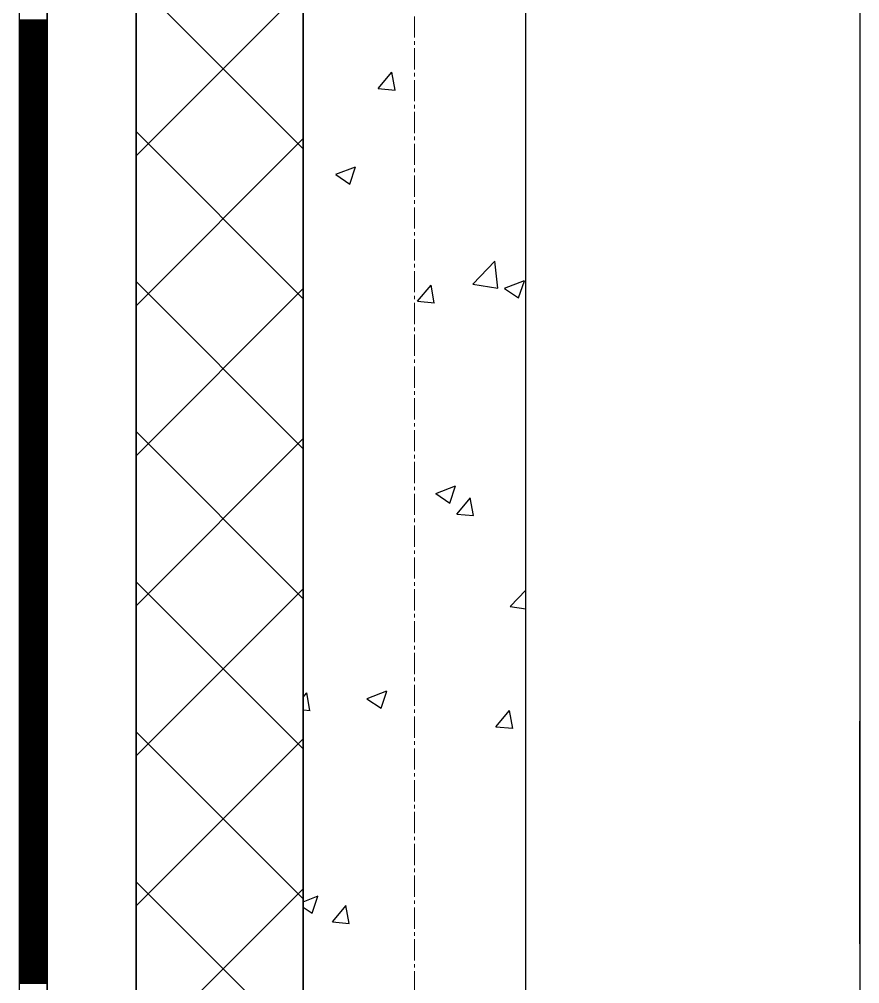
# Model space of a CAD drawing. Header units: millimetres. Extents: x 538266 to 1167394, y 114608 to 637157.
# Drawn here: x 1046079 to 1046834, y 582833 to 583699 of the extents above; entities that cross this region are included whole.
import ezdxf

# ---------------------------------------------------------------- set-up
doc = ezdxf.new("R2010")
doc.units = ezdxf.units.MM
doc.linetypes.add('CENTER2', pattern=[28.575, 19.05, -3.175, 3.175, -3.175])
doc.linetypes.add('DASHED', pattern=[19.05, 12.7, -6.35])
for name, color, linetype, lineweight in [('0) шт стен 3 эт', 150, 'Continuous', 60), ('АР_Стены ПЕНОблок', 52, 'Continuous', 20), ('АР_Тонкая', 254, 'Continuous', 5), ('АР_Утеплитель', 31, 'Continuous', 0), ('АР_Штриховка', 8, 'Continuous', 0)]:
    doc.layers.add(name, color=color, linetype=linetype, lineweight=lineweight)
doc.layers.add('АР_Делит', color=120, linetype='Continuous', lineweight=0, plot=False)
doc.layers.add('КР_Балки-0.5', color=60, linetype='Continuous', lineweight=50, plot=False)
doc.layers.add('РД_Оси_100', color=7, linetype='Continuous', lineweight=0, true_color=0x525252)

# ---------------------------------------------------------------- blocks, each defined once
blk = doc.blocks.new('СОШ_2200_АР_ОСИ_М100_28.05.24')
at = {"layer": 'АР_Делит', "color": 251, "linetype": 'DASHED', "true_color": 0x636466}
blk.add_lwpolyline([(114955, 135155), (114955, -355), (93595.036, -355), (93595.036, 13855), (94145, 13855), (94145, 68320), (66055, 68320), (66055, 13857.73), (83455, 13857.73), (83455, -355), (45245, -355), (45245, 13145), (44695, 13145), (44695, 26755), (45245, 26755), (45245, 68320), (20455, 68320), (20455, 26755), (27955, 26755), (27955, 13145), (-355, 13145), (-355, 100855)], dxfattribs=at)
at = {"layer": 'РД_Оси_100', "color": 251, "linetype": 'CENTER2', "true_color": 0x636466}
blk.add_line((0, -6155), (0, 139938.679), dxfattribs=at)
blk = doc.blocks.new('3_этаж1')
at = {"layer": 'АР_Стены ПЕНОблок', "color": 18, "linetype": 'Continuous', "lineweight": 25, "true_color": 0x000000}
for p, q in [((684283.57, 587568.74), (684283.57, 511368.74)), ((684483.57, 511368.74), (684483.57, 587568.74))]:
    blk.add_line(p, q, dxfattribs=at)
at = {"layer": 'АР_Тонкая', "color": 18, "linetype": 'Continuous', "lineweight": 25, "true_color": 0x000000}
for p, q in [((684028.57, 587568.74), (684028.57, 511368.74)), ((684053.57, 587568.74), (684053.57, 511368.74)), ((684053.57, 511368.74), (684053.57, 587568.74)), ((684133.57, 511368.74), (684133.57, 587568.74))]:
    blk.add_line(p, q, dxfattribs=at)
at = {"layer": 'АР_Утеплитель', "color": 18, "linetype": 'Continuous', "lineweight": 25, "true_color": 0x000000}
for p, q in [((684133.57, 587568.74), (684133.57, 511368.74)), ((684283.57, 511368.74), (684283.57, 587568.74))]:
    blk.add_line(p, q, dxfattribs=at)
at = {"layer": 'АР_Штриховка', "color": 18, "linetype": 'Continuous', "lineweight": 25, "true_color": 0x000000}
for p, q in [((684283.57, 583582.81), (684133.57, 583732.81)), ((684133.57, 583576.53), (684283.57, 583726.53)), ((684028.57, 583698.49), (684053.57, 583698.49)), ((684028.57, 583697.49), (684053.57, 583697.49)), ((684028.57, 583696.49), (684053.57, 583696.49)), ((684028.57, 583695.49), (684053.57, 583695.49)), ((684028.57, 583694.49), (684053.57, 583694.49)), ((684028.57, 583693.49), (684053.57, 583693.49)), ((684028.57, 583692.49), (684053.57, 583692.49)), ((684028.57, 583691.49), (684053.57, 583691.49)), ((684028.57, 583690.49), (684053.57, 583690.49)), ((684028.57, 583689.49), (684053.57, 583689.49)), ((684028.57, 583688.49), (684053.57, 583688.49)), ((684028.57, 583687.49), (684053.57, 583687.49)), ((684028.57, 583686.49), (684053.57, 583686.49)), ((684028.57, 583685.49), (684053.57, 583685.49)), ((684028.57, 583684.49), (684053.57, 583684.49)), ((684028.57, 583683.49), (684053.57, 583683.49)), ((684028.57, 583682.49), (684053.57, 583682.49)), ((684028.57, 583681.49), (684053.57, 583681.49)), ((684028.57, 583680.49), (684053.57, 583680.49)), ((684028.57, 583679.49), (684053.57, 583679.49)), ((684028.57, 583678.49), (684053.57, 583678.49)), ((684028.57, 583677.49), (684053.57, 583677.49)), ((684028.57, 583676.49), (684053.57, 583676.49)), ((684028.57, 583675.49), (684053.57, 583675.49)), ((684028.57, 583674.49), (684053.57, 583674.49)), ((684028.57, 583673.49), (684053.57, 583673.49)), ((684028.57, 583672.49), (684053.57, 583672.49)), ((684028.57, 583671.49), (684053.57, 583671.49)), ((684028.57, 583670.49), (684053.57, 583670.49)), ((684028.57, 583669.49), (684053.57, 583669.49)), ((684028.57, 583668.49), (684053.57, 583668.49)), ((684028.57, 583667.49), (684053.57, 583667.49)), ((684028.57, 583666.49), (684053.57, 583666.49)), ((684028.57, 583665.49), (684053.57, 583665.49)), ((684028.57, 583664.49), (684053.57, 583664.49)), ((684028.57, 583663.49), (684053.57, 583663.49)), ((684028.57, 583662.49), (684053.57, 583662.49)), ((684028.57, 583661.49), (684053.57, 583661.49)), ((684028.57, 583660.49), (684053.57, 583660.49)), ((684028.57, 583659.49), (684053.57, 583659.49)), ((684028.57, 583658.49), (684053.57, 583658.49)), ((684028.57, 583657.49), (684053.57, 583657.49)), ((684028.57, 583656.49), (684053.57, 583656.49)), ((684028.57, 583655.49), (684053.57, 583655.49)), ((684028.57, 583654.49), (684053.57, 583654.49)), ((684028.57, 583653.49), (684053.57, 583653.49)), ((684028.57, 583652.49), (684053.57, 583652.49)), ((684028.57, 583651.49), (684053.57, 583651.49)), ((684028.57, 583650.49), (684053.57, 583650.49)), ((684028.57, 583649.49), (684053.57, 583649.49)), ((684351.08, 583636.81), (684363.33, 583651.41)), ((684366.18, 583635.46), (684363.25, 583651.38)), ((684028.57, 583648.49), (684053.57, 583648.49)), ((684028.57, 583647.49), (684053.57, 583647.49)), ((684028.57, 583646.49), (684053.57, 583646.49)), ((684028.57, 583645.49), (684053.57, 583645.49)), ((684028.57, 583644.49), (684053.57, 583644.49)), ((684028.57, 583643.49), (684053.57, 583643.49)), ((684028.57, 583642.49), (684053.57, 583642.49)), ((684028.57, 583641.49), (684053.57, 583641.49)), ((684028.57, 583640.49), (684053.57, 583640.49)), ((684028.57, 583639.49), (684053.57, 583639.49)), ((684028.57, 583638.49), (684053.57, 583638.49)), ((684028.57, 583637.49), (684053.57, 583637.49)), ((684028.57, 583636.49), (684053.57, 583636.49)), ((684028.57, 583635.49), (684053.57, 583635.49)), ((684028.57, 583634.49), (684053.57, 583634.49)), ((684028.57, 583633.49), (684053.57, 583633.49)), ((684028.57, 583632.49), (684053.57, 583632.49)), ((684351.08, 583636.8), (684366.26, 583635.48)), ((684028.57, 583631.49), (684053.57, 583631.49)), ((684028.57, 583630.49), (684053.57, 583630.49)), ((684028.57, 583629.49), (684053.57, 583629.49)), ((684028.57, 583628.49), (684053.57, 583628.49)), ((684028.57, 583627.49), (684053.57, 583627.49)), ((684028.57, 583626.49), (684053.57, 583626.49)), ((684028.57, 583625.49), (684053.57, 583625.49)), ((684028.57, 583624.49), (684053.57, 583624.49)), ((684028.57, 583623.49), (684053.57, 583623.49)), ((684028.57, 583622.49), (684053.57, 583622.49)), ((684028.57, 583621.49), (684053.57, 583621.49)), ((684028.57, 583620.49), (684053.57, 583620.49)), ((684028.57, 583619.49), (684053.57, 583619.49)), ((684028.57, 583618.49), (684053.57, 583618.49)), ((684028.57, 583617.49), (684053.57, 583617.49)), ((684028.57, 583616.49), (684053.57, 583616.49)), ((684028.57, 583615.49), (684053.57, 583615.49)), ((684028.57, 583614.49), (684053.57, 583614.49)), ((684028.57, 583613.49), (684053.57, 583613.49)), ((684028.57, 583612.49), (684053.57, 583612.49)), ((684028.57, 583611.49), (684053.57, 583611.49)), ((684028.57, 583610.49), (684053.57, 583610.49)), ((684028.57, 583609.49), (684053.57, 583609.49)), ((684028.57, 583608.49), (684053.57, 583608.49)), ((684028.57, 583607.49), (684053.57, 583607.49)), ((684028.57, 583606.49), (684053.57, 583606.49)), ((684028.57, 583605.49), (684053.57, 583605.49)), ((684028.57, 583604.49), (684053.57, 583604.49)), ((684028.57, 583603.49), (684053.57, 583603.49)), ((684028.57, 583602.49), (684053.57, 583602.49)), ((684028.57, 583601.49), (684053.57, 583601.49)), ((684028.57, 583600.49), (684053.57, 583600.49)), ((684028.57, 583599.49), (684053.57, 583599.49)), ((684028.57, 583598.49), (684053.57, 583598.49)), ((684028.57, 583597.49), (684053.57, 583597.49)), ((684283.57, 583448.11), (684133.57, 583598.11)), ((684028.57, 583596.49), (684053.57, 583596.49)), ((684028.57, 583595.49), (684053.57, 583595.49)), ((684028.57, 583594.49), (684053.57, 583594.49)), ((684028.57, 583593.49), (684053.57, 583593.49)), ((684028.57, 583592.49), (684053.57, 583592.49)), ((684028.57, 583591.49), (684053.57, 583591.49)), ((684028.57, 583590.49), (684053.57, 583590.49)), ((684028.57, 583589.49), (684053.57, 583589.49)), ((684133.57, 583441.82), (684283.57, 583591.82)), ((684028.57, 583588.49), (684053.57, 583588.49)), ((684028.57, 583587.49), (684053.57, 583587.49)), ((684028.57, 583586.49), (684053.57, 583586.49)), ((684028.57, 583585.49), (684053.57, 583585.49)), ((684028.57, 583584.49), (684053.57, 583584.49)), ((684028.57, 583583.49), (684053.57, 583583.49)), ((684028.57, 583582.49), (684053.57, 583582.49)), ((684028.57, 583581.49), (684053.57, 583581.49)), ((684028.57, 583580.49), (684053.57, 583580.49)), ((684028.57, 583579.49), (684053.57, 583579.49)), ((684028.57, 583578.49), (684053.57, 583578.49)), ((684028.57, 583577.49), (684053.57, 583577.49)), ((684028.57, 583576.49), (684053.57, 583576.49)), ((684028.57, 583575.49), (684053.57, 583575.49)), ((684028.57, 583574.49), (684053.57, 583574.49)), ((684028.57, 583573.49), (684053.57, 583573.49)), ((684028.57, 583572.49), (684053.57, 583572.49)), ((684028.57, 583571.49), (684053.57, 583571.49)), ((684028.57, 583570.49), (684053.57, 583570.49)), ((684028.57, 583569.49), (684053.57, 583569.49)), ((684028.57, 583568.49), (684053.57, 583568.49)), ((684028.57, 583567.49), (684053.57, 583567.49)), ((684028.57, 583566.49), (684053.57, 583566.49)), ((684028.57, 583565.49), (684053.57, 583565.49)), ((684028.57, 583564.49), (684053.57, 583564.49)), ((684028.57, 583563.49), (684053.57, 583563.49)), ((684312.98, 583559.78), (684330.76, 583566.6)), ((684325.52, 583551.03), (684330.67, 583566.38)), ((684028.57, 583562.49), (684053.57, 583562.49)), ((684028.57, 583561.49), (684053.57, 583561.49)), ((684028.57, 583560.49), (684053.57, 583560.49)), ((684028.57, 583559.49), (684053.57, 583559.49)), ((684028.57, 583558.49), (684053.57, 583558.49)), ((684028.57, 583557.49), (684053.57, 583557.49)), ((684028.57, 583556.49), (684053.57, 583556.49)), ((684028.57, 583555.49), (684053.57, 583555.49)), ((684028.57, 583554.49), (684053.57, 583554.49)), ((684312.88, 583559.55), (684325.51, 583551.03)), ((684028.57, 583553.49), (684053.57, 583553.49)), ((684028.57, 583552.49), (684053.57, 583552.49)), ((684028.57, 583551.49), (684053.57, 583551.49)), ((684028.57, 583550.49), (684053.57, 583550.49)), ((684028.57, 583549.49), (684053.57, 583549.49)), ((684028.57, 583548.49), (684053.57, 583548.49)), ((684028.57, 583547.49), (684053.57, 583547.49)), ((684028.57, 583546.49), (684053.57, 583546.49)), ((684028.57, 583545.49), (684053.57, 583545.49)), ((684028.57, 583544.49), (684053.57, 583544.49)), ((684028.57, 583543.49), (684053.57, 583543.49)), ((684028.57, 583542.49), (684053.57, 583542.49)), ((684028.57, 583541.49), (684053.57, 583541.49)), ((684028.57, 583540.49), (684053.57, 583540.49)), ((684028.57, 583539.49), (684053.57, 583539.49)), ((684028.57, 583538.49), (684053.57, 583538.49)), ((684028.57, 583537.49), (684053.57, 583537.49)), ((684028.57, 583536.49), (684053.57, 583536.49)), ((684028.57, 583535.49), (684053.57, 583535.49)), ((684028.57, 583534.49), (684053.57, 583534.49)), ((684028.57, 583533.49), (684053.57, 583533.49)), ((684028.57, 583532.49), (684053.57, 583532.49)), ((684028.57, 583531.49), (684053.57, 583531.49)), ((684028.57, 583530.49), (684053.57, 583530.49)), ((684028.57, 583529.49), (684053.57, 583529.49)), ((684028.57, 583528.49), (684053.57, 583528.49)), ((684028.57, 583527.49), (684053.57, 583527.49)), ((684028.57, 583526.49), (684053.57, 583526.49)), ((684028.57, 583525.49), (684053.57, 583525.49)), ((684028.57, 583524.49), (684053.57, 583524.49)), ((684028.57, 583523.49), (684053.57, 583523.49)), ((684028.57, 583522.49), (684053.57, 583522.49)), ((684028.57, 583521.49), (684053.57, 583521.49)), ((684028.57, 583520.49), (684053.57, 583520.49)), ((684028.57, 583519.49), (684053.57, 583519.49)), ((684028.57, 583518.49), (684053.57, 583518.49)), ((684028.57, 583517.49), (684053.57, 583517.49)), ((684028.57, 583516.49), (684053.57, 583516.49)), ((684028.57, 583515.49), (684053.57, 583515.49)), ((684028.57, 583514.49), (684053.57, 583514.49)), ((684028.57, 583513.49), (684053.57, 583513.49)), ((684028.57, 583512.49), (684053.57, 583512.49)), ((684028.57, 583511.49), (684053.57, 583511.49)), ((684028.57, 583510.49), (684053.57, 583510.49)), ((684028.57, 583509.49), (684053.57, 583509.49)), ((684028.57, 583508.49), (684053.57, 583508.49)), ((684028.57, 583507.49), (684053.57, 583507.49)), ((684028.57, 583506.49), (684053.57, 583506.49)), ((684028.57, 583505.49), (684053.57, 583505.49)), ((684028.57, 583504.49), (684053.57, 583504.49)), ((684028.57, 583503.49), (684053.57, 583503.49)), ((684028.57, 583502.49), (684053.57, 583502.49)), ((684028.57, 583501.49), (684053.57, 583501.49)), ((684028.57, 583500.49), (684053.57, 583500.49)), ((684028.57, 583499.49), (684053.57, 583499.49)), ((684028.57, 583498.49), (684053.57, 583498.49)), ((684028.57, 583497.49), (684053.57, 583497.49)), ((684028.57, 583496.49), (684053.57, 583496.49)), ((684028.57, 583495.49), (684053.57, 583495.49)), ((684028.57, 583494.49), (684053.57, 583494.49)), ((684028.57, 583493.49), (684053.57, 583493.49)), ((684028.57, 583492.49), (684053.57, 583492.49)), ((684028.57, 583491.49), (684053.57, 583491.49)), ((684028.57, 583490.49), (684053.57, 583490.49)), ((684028.57, 583489.49), (684053.57, 583489.49)), ((684028.57, 583488.49), (684053.57, 583488.49)), ((684028.57, 583487.49), (684053.57, 583487.49)), ((684028.57, 583486.49), (684053.57, 583486.49)), ((684028.57, 583485.49), (684053.57, 583485.49)), ((684028.57, 583484.49), (684053.57, 583484.49)), ((684028.57, 583483.49), (684053.57, 583483.49)), ((684028.57, 583482.49), (684053.57, 583482.49)), ((684028.57, 583481.49), (684053.57, 583481.49)), ((684028.57, 583480.49), (684053.57, 583480.49)), ((684028.57, 583479.49), (684053.57, 583479.49)), ((684028.57, 583478.49), (684053.57, 583478.49)), ((684028.57, 583477.49), (684053.57, 583477.49)), ((684028.57, 583476.49), (684053.57, 583476.49)), ((684435.97, 583461.18), (684455.76, 583481.8)), ((684458.56, 583457.68), (684455.75, 583481.8)), ((684028.57, 583475.49), (684053.57, 583475.49)), ((684028.57, 583474.49), (684053.57, 583474.49)), ((684028.57, 583473.49), (684053.57, 583473.49)), ((684028.57, 583472.49), (684053.57, 583472.49)), ((684028.57, 583471.49), (684053.57, 583471.49)), ((684028.57, 583470.49), (684053.57, 583470.49)), ((684028.57, 583469.49), (684053.57, 583469.49)), ((684028.57, 583468.49), (684053.57, 583468.49)), ((684028.57, 583467.49), (684053.57, 583467.49)), ((684028.57, 583466.49), (684053.57, 583466.49)), ((684028.57, 583465.49), (684053.57, 583465.49)), ((684028.57, 583464.49), (684053.57, 583464.49)), ((684028.57, 583463.49), (684053.57, 583463.49)), ((684028.57, 583462.49), (684053.57, 583462.49)), ((684028.57, 583461.49), (684053.57, 583461.49)), ((684028.57, 583460.49), (684053.57, 583460.49)), ((684028.57, 583459.49), (684053.57, 583459.49)), ((684283.57, 583313.41), (684133.57, 583463.41)), ((684386.33, 583445.76), (684398.57, 583460.35)), ((684401.43, 583444.4), (684398.49, 583460.33)), ((684435.97, 583461.18), (684458.56, 583457.68)), ((684464.59, 583457.51), (684482.38, 583464.34)), ((684477.14, 583448.76), (684482.29, 583464.11)), ((684028.57, 583458.49), (684053.57, 583458.49)), ((684028.57, 583457.49), (684053.57, 583457.49)), ((684028.57, 583456.49), (684053.57, 583456.49)), ((684028.57, 583455.49), (684053.57, 583455.49)), ((684028.57, 583454.49), (684053.57, 583454.49)), ((684028.57, 583453.49), (684053.57, 583453.49)), ((684028.57, 583452.49), (684053.57, 583452.49)), ((684028.57, 583451.49), (684053.57, 583451.49)), ((684028.57, 583450.49), (684053.57, 583450.49)), ((684133.57, 583307.12), (684283.57, 583457.12)), ((684464.49, 583457.29), (684477.13, 583448.77)), ((684028.57, 583449.49), (684053.57, 583449.49)), ((684028.57, 583448.49), (684053.57, 583448.49)), ((684028.57, 583447.49), (684053.57, 583447.49)), ((684028.57, 583446.49), (684053.57, 583446.49)), ((684028.57, 583445.49), (684053.57, 583445.49)), ((684028.57, 583444.49), (684053.57, 583444.49)), ((684028.57, 583443.49), (684053.57, 583443.49)), ((684028.57, 583442.49), (684053.57, 583442.49)), ((684386.33, 583445.75), (684401.51, 583444.42)), ((684028.57, 583441.49), (684053.57, 583441.49)), ((684028.57, 583440.49), (684053.57, 583440.49)), ((684028.57, 583439.49), (684053.57, 583439.49)), ((684028.57, 583438.49), (684053.57, 583438.49)), ((684028.57, 583437.49), (684053.57, 583437.49)), ((684028.57, 583436.49), (684053.57, 583436.49)), ((684028.57, 583435.49), (684053.57, 583435.49)), ((684028.57, 583434.49), (684053.57, 583434.49)), ((684028.57, 583433.49), (684053.57, 583433.49)), ((684028.57, 583432.49), (684053.57, 583432.49)), ((684028.57, 583431.49), (684053.57, 583431.49)), ((684028.57, 583430.49), (684053.57, 583430.49)), ((684028.57, 583429.49), (684053.57, 583429.49)), ((684028.57, 583428.49), (684053.57, 583428.49)), ((684028.57, 583427.49), (684053.57, 583427.49)), ((684028.57, 583426.49), (684053.57, 583426.49)), ((684028.57, 583425.49), (684053.57, 583425.49)), ((684028.57, 583424.49), (684053.57, 583424.49)), ((684028.57, 583423.49), (684053.57, 583423.49)), ((684028.57, 583422.49), (684053.57, 583422.49)), ((684028.57, 583421.49), (684053.57, 583421.49)), ((684028.57, 583420.49), (684053.57, 583420.49)), ((684028.57, 583419.49), (684053.57, 583419.49)), ((684028.57, 583418.49), (684053.57, 583418.49)), ((684028.57, 583417.49), (684053.57, 583417.49)), ((684028.57, 583416.49), (684053.57, 583416.49)), ((684028.57, 583415.49), (684053.57, 583415.49)), ((684028.57, 583414.49), (684053.57, 583414.49)), ((684028.57, 583413.49), (684053.57, 583413.49)), ((684028.57, 583412.49), (684053.57, 583412.49)), ((684028.57, 583411.49), (684053.57, 583411.49)), ((684028.57, 583410.49), (684053.57, 583410.49)), ((684028.57, 583409.49), (684053.57, 583409.49)), ((684028.57, 583408.49), (684053.57, 583408.49)), ((684028.57, 583407.49), (684053.57, 583407.49)), ((684028.57, 583406.49), (684053.57, 583406.49)), ((684028.57, 583405.49), (684053.57, 583405.49)), ((684028.57, 583404.49), (684053.57, 583404.49)), ((684028.57, 583403.49), (684053.57, 583403.49)), ((684028.57, 583402.49), (684053.57, 583402.49)), ((684028.57, 583401.49), (684053.57, 583401.49)), ((684028.57, 583400.49), (684053.57, 583400.49)), ((684028.57, 583399.49), (684053.57, 583399.49)), ((684028.57, 583398.49), (684053.57, 583398.49)), ((684028.57, 583397.49), (684053.57, 583397.49)), ((684028.57, 583396.49), (684053.57, 583396.49)), ((684028.57, 583395.49), (684053.57, 583395.49)), ((684028.57, 583394.49), (684053.57, 583394.49)), ((684028.57, 583393.49), (684053.57, 583393.49)), ((684028.57, 583392.49), (684053.57, 583392.49)), ((684028.57, 583391.49), (684053.57, 583391.49)), ((684028.57, 583390.49), (684053.57, 583390.49)), ((684028.57, 583389.49), (684053.57, 583389.49)), ((684028.57, 583388.49), (684053.57, 583388.49)), ((684028.57, 583387.49), (684053.57, 583387.49)), ((684028.57, 583386.49), (684053.57, 583386.49)), ((684028.57, 583385.49), (684053.57, 583385.49)), ((684028.57, 583384.49), (684053.57, 583384.49)), ((684028.57, 583383.49), (684053.57, 583383.49)), ((684028.57, 583382.49), (684053.57, 583382.49)), ((684028.57, 583381.49), (684053.57, 583381.49)), ((684028.57, 583380.49), (684053.57, 583380.49)), ((684028.57, 583379.49), (684053.57, 583379.49)), ((684028.57, 583378.49), (684053.57, 583378.49)), ((684028.57, 583377.49), (684053.57, 583377.49)), ((684028.57, 583376.49), (684053.57, 583376.49)), ((684028.57, 583375.49), (684053.57, 583375.49)), ((684028.57, 583374.49), (684053.57, 583374.49)), ((684028.57, 583373.49), (684053.57, 583373.49)), ((684028.57, 583372.49), (684053.57, 583372.49)), ((684028.57, 583371.49), (684053.57, 583371.49)), ((684028.57, 583370.49), (684053.57, 583370.49)), ((684028.57, 583369.49), (684053.57, 583369.49)), ((684028.57, 583368.49), (684053.57, 583368.49)), ((684028.57, 583367.49), (684053.57, 583367.49)), ((684028.57, 583366.49), (684053.57, 583366.49)), ((684028.57, 583365.49), (684053.57, 583365.49)), ((684028.57, 583364.49), (684053.57, 583364.49)), ((684028.57, 583363.49), (684053.57, 583363.49)), ((684028.57, 583362.49), (684053.57, 583362.49)), ((684028.57, 583361.49), (684053.57, 583361.49)), ((684028.57, 583360.49), (684053.57, 583360.49)), ((684028.57, 583359.49), (684053.57, 583359.49)), ((684028.57, 583358.49), (684053.57, 583358.49)), ((684028.57, 583357.49), (684053.57, 583357.49)), ((684028.57, 583356.49), (684053.57, 583356.49)), ((684028.57, 583355.49), (684053.57, 583355.49)), ((684028.57, 583354.49), (684053.57, 583354.49)), ((684028.57, 583353.49), (684053.57, 583353.49)), ((684028.57, 583352.49), (684053.57, 583352.49)), ((684028.57, 583351.49), (684053.57, 583351.49)), ((684028.57, 583350.49), (684053.57, 583350.49)), ((684028.57, 583349.49), (684053.57, 583349.49)), ((684028.57, 583348.49), (684053.57, 583348.49)), ((684028.57, 583347.49), (684053.57, 583347.49)), ((684028.57, 583346.49), (684053.57, 583346.49)), ((684028.57, 583345.49), (684053.57, 583345.49)), ((684028.57, 583344.49), (684053.57, 583344.49)), ((684028.57, 583343.49), (684053.57, 583343.49)), ((684028.57, 583342.49), (684053.57, 583342.49)), ((684028.57, 583341.49), (684053.57, 583341.49)), ((684028.57, 583340.49), (684053.57, 583340.49)), ((684028.57, 583339.49), (684053.57, 583339.49)), ((684028.57, 583338.49), (684053.57, 583338.49)), ((684028.57, 583337.49), (684053.57, 583337.49)), ((684028.57, 583336.49), (684053.57, 583336.49)), ((684028.57, 583335.49), (684053.57, 583335.49)), ((684028.57, 583334.49), (684053.57, 583334.49)), ((684028.57, 583333.49), (684053.57, 583333.49)), ((684028.57, 583332.49), (684053.57, 583332.49)), ((684028.57, 583331.49), (684053.57, 583331.49)), ((684028.57, 583330.49), (684053.57, 583330.49)), ((684028.57, 583329.49), (684053.57, 583329.49)), ((684028.57, 583328.49), (684053.57, 583328.49)), ((684028.57, 583327.49), (684053.57, 583327.49)), ((684028.57, 583326.49), (684053.57, 583326.49)), ((684028.57, 583325.49), (684053.57, 583325.49)), ((684028.57, 583324.49), (684053.57, 583324.49)), ((684028.57, 583323.49), (684053.57, 583323.49)), ((684028.57, 583322.49), (684053.57, 583322.49)), ((684028.57, 583321.49), (684053.57, 583321.49)), ((684028.57, 583320.49), (684053.57, 583320.49)), ((684283.57, 583178.7), (684133.57, 583328.7)), ((684133.57, 583172.42), (684283.57, 583322.42)), ((684028.57, 583319.49), (684053.57, 583319.49)), ((684028.57, 583318.49), (684053.57, 583318.49)), ((684028.57, 583317.49), (684053.57, 583317.49)), ((684028.57, 583316.49), (684053.57, 583316.49)), ((684028.57, 583315.49), (684053.57, 583315.49)), ((684028.57, 583314.49), (684053.57, 583314.49)), ((684028.57, 583313.49), (684053.57, 583313.49)), ((684028.57, 583312.49), (684053.57, 583312.49)), ((684028.57, 583311.49), (684053.57, 583311.49)), ((684028.57, 583310.49), (684053.57, 583310.49)), ((684028.57, 583309.49), (684053.57, 583309.49)), ((684028.57, 583308.49), (684053.57, 583308.49)), ((684028.57, 583307.49), (684053.57, 583307.49)), ((684028.57, 583306.49), (684053.57, 583306.49)), ((684028.57, 583305.49), (684053.57, 583305.49)), ((684028.57, 583304.49), (684053.57, 583304.49)), ((684028.57, 583303.49), (684053.57, 583303.49)), ((684028.57, 583302.49), (684053.57, 583302.49)), ((684028.57, 583301.49), (684053.57, 583301.49)), ((684028.57, 583300.49), (684053.57, 583300.49)), ((684028.57, 583299.49), (684053.57, 583299.49)), ((684028.57, 583298.49), (684053.57, 583298.49)), ((684028.57, 583297.49), (684053.57, 583297.49)), ((684028.57, 583296.49), (684053.57, 583296.49)), ((684028.57, 583295.49), (684053.57, 583295.49)), ((684028.57, 583294.49), (684053.57, 583294.49)), ((684028.57, 583293.49), (684053.57, 583293.49)), ((684028.57, 583292.49), (684053.57, 583292.49)), ((684028.57, 583291.49), (684053.57, 583291.49)), ((684028.57, 583290.49), (684053.57, 583290.49)), ((684028.57, 583289.49), (684053.57, 583289.49)), ((684028.57, 583288.49), (684053.57, 583288.49)), ((684028.57, 583287.49), (684053.57, 583287.49)), ((684028.57, 583286.49), (684053.57, 583286.49)), ((684028.57, 583285.49), (684053.57, 583285.49)), ((684028.57, 583284.49), (684053.57, 583284.49)), ((684028.57, 583283.49), (684053.57, 583283.49)), ((684028.57, 583282.49), (684053.57, 583282.49)), ((684028.57, 583281.49), (684053.57, 583281.49)), ((684028.57, 583280.49), (684053.57, 583280.49)), ((684028.57, 583279.49), (684053.57, 583279.49)), ((684028.57, 583278.49), (684053.57, 583278.49)), ((684028.57, 583277.49), (684053.57, 583277.49)), ((684402.79, 583273.32), (684420.57, 583280.15)), ((684415.33, 583264.58), (684420.49, 583279.92)), ((684028.57, 583276.49), (684053.57, 583276.49)), ((684028.57, 583275.49), (684053.57, 583275.49)), ((684028.57, 583274.49), (684053.57, 583274.49)), ((684028.57, 583273.49), (684053.57, 583273.49)), ((684028.57, 583272.49), (684053.57, 583272.49)), ((684028.57, 583271.49), (684053.57, 583271.49)), ((684028.57, 583270.49), (684053.57, 583270.49)), ((684028.57, 583269.49), (684053.57, 583269.49)), ((684028.57, 583268.49), (684053.57, 583268.49)), ((684402.69, 583273.1), (684415.32, 583264.58)), ((684421.57, 583254.7), (684433.82, 583269.29)), ((684436.67, 583253.35), (684433.73, 583269.27)), ((684028.57, 583267.49), (684053.57, 583267.49)), ((684028.57, 583266.49), (684053.57, 583266.49)), ((684028.57, 583265.49), (684053.57, 583265.49)), ((684028.57, 583264.49), (684053.57, 583264.49)), ((684028.57, 583263.49), (684053.57, 583263.49)), ((684028.57, 583262.49), (684053.57, 583262.49)), ((684028.57, 583261.49), (684053.57, 583261.49)), ((684028.57, 583260.49), (684053.57, 583260.49)), ((684028.57, 583259.49), (684053.57, 583259.49)), ((684028.57, 583258.49), (684053.57, 583258.49)), ((684028.57, 583257.49), (684053.57, 583257.49)), ((684028.57, 583256.49), (684053.57, 583256.49)), ((684028.57, 583255.49), (684053.57, 583255.49)), ((684028.57, 583254.49), (684053.57, 583254.49)), ((684028.57, 583253.49), (684053.57, 583253.49)), ((684028.57, 583252.49), (684053.57, 583252.49)), ((684028.57, 583251.49), (684053.57, 583251.49)), ((684421.57, 583254.69), (684436.75, 583253.36)), ((684028.57, 583250.49), (684053.57, 583250.49)), ((684028.57, 583249.49), (684053.57, 583249.49)), ((684028.57, 583248.49), (684053.57, 583248.49)), ((684028.57, 583247.49), (684053.57, 583247.49)), ((684028.57, 583246.49), (684053.57, 583246.49)), ((684028.57, 583245.49), (684053.57, 583245.49)), ((684028.57, 583244.49), (684053.57, 583244.49)), ((684028.57, 583243.49), (684053.57, 583243.49)), ((684028.57, 583242.49), (684053.57, 583242.49)), ((684028.57, 583241.49), (684053.57, 583241.49)), ((684028.57, 583240.49), (684053.57, 583240.49)), ((684028.57, 583239.49), (684053.57, 583239.49)), ((684028.57, 583238.49), (684053.57, 583238.49)), ((684028.57, 583237.49), (684053.57, 583237.49)), ((684028.57, 583236.49), (684053.57, 583236.49)), ((684028.57, 583235.49), (684053.57, 583235.49)), ((684028.57, 583234.49), (684053.57, 583234.49)), ((684028.57, 583233.49), (684053.57, 583233.49)), ((684028.57, 583232.49), (684053.57, 583232.49)), ((684028.57, 583231.49), (684053.57, 583231.49)), ((684028.57, 583230.49), (684053.57, 583230.49)), ((684028.57, 583229.49), (684053.57, 583229.49)), ((684028.57, 583228.49), (684053.57, 583228.49)), ((684028.57, 583227.49), (684053.57, 583227.49)), ((684028.57, 583226.49), (684053.57, 583226.49)), ((684028.57, 583225.49), (684053.57, 583225.49)), ((684028.57, 583224.49), (684053.57, 583224.49)), ((684028.57, 583223.49), (684053.57, 583223.49)), ((684028.57, 583222.49), (684053.57, 583222.49)), ((684028.57, 583221.49), (684053.57, 583221.49)), ((684028.57, 583220.49), (684053.57, 583220.49)), ((684028.57, 583219.49), (684053.57, 583219.49)), ((684028.57, 583218.49), (684053.57, 583218.49)), ((684028.57, 583217.49), (684053.57, 583217.49)), ((684028.57, 583216.49), (684053.57, 583216.49)), ((684028.57, 583215.49), (684053.57, 583215.49)), ((684028.57, 583214.49), (684053.57, 583214.49)), ((684028.57, 583213.49), (684053.57, 583213.49)), ((684028.57, 583212.49), (684053.57, 583212.49)), ((684028.57, 583211.49), (684053.57, 583211.49)), ((684028.57, 583210.49), (684053.57, 583210.49)), ((684028.57, 583209.49), (684053.57, 583209.49)), ((684028.57, 583208.49), (684053.57, 583208.49)), ((684028.57, 583207.49), (684053.57, 583207.49)), ((684028.57, 583206.49), (684053.57, 583206.49)), ((684028.57, 583205.49), (684053.57, 583205.49)), ((684028.57, 583204.49), (684053.57, 583204.49)), ((684028.57, 583203.49), (684053.57, 583203.49)), ((684028.57, 583202.49), (684053.57, 583202.49)), ((684028.57, 583201.49), (684053.57, 583201.49)), ((684028.57, 583200.49), (684053.57, 583200.49)), ((684028.57, 583199.49), (684053.57, 583199.49)), ((684028.57, 583198.49), (684053.57, 583198.49)), ((684028.57, 583197.49), (684053.57, 583197.49)), ((684028.57, 583196.49), (684053.57, 583196.49)), ((684028.57, 583195.49), (684053.57, 583195.49)), ((684028.57, 583194.49), (684053.57, 583194.49)), ((684028.57, 583193.49), (684053.57, 583193.49)), ((684028.57, 583192.49), (684053.57, 583192.49)), ((684028.57, 583191.49), (684053.57, 583191.49)), ((684028.57, 583190.49), (684053.57, 583190.49)), ((684283.57, 583044), (684133.57, 583194)), ((684028.57, 583189.49), (684053.57, 583189.49)), ((684028.57, 583188.49), (684053.57, 583188.49)), ((684028.57, 583187.49), (684053.57, 583187.49)), ((684028.57, 583186.49), (684053.57, 583186.49)), ((684028.57, 583185.49), (684053.57, 583185.49)), ((684028.57, 583184.49), (684053.57, 583184.49)), ((684028.57, 583183.49), (684053.57, 583183.49)), ((684028.57, 583182.49), (684053.57, 583182.49)), ((684133.57, 583037.71), (684283.57, 583187.71)), ((684469.65, 583171.71), (684483.57, 583186.23)), ((684028.57, 583181.49), (684053.57, 583181.49)), ((684028.57, 583180.49), (684053.57, 583180.49)), ((684028.57, 583179.49), (684053.57, 583179.49)), ((684028.57, 583178.49), (684053.57, 583178.49)), ((684028.57, 583177.49), (684053.57, 583177.49)), ((684028.57, 583176.49), (684053.57, 583176.49)), ((684028.57, 583175.49), (684053.57, 583175.49)), ((684028.57, 583174.49), (684053.57, 583174.49)), ((684028.57, 583173.49), (684053.57, 583173.49)), ((684028.57, 583172.49), (684053.57, 583172.49)), ((684028.57, 583171.49), (684053.57, 583171.49)), ((684028.57, 583170.49), (684053.57, 583170.49)), ((684028.57, 583169.49), (684053.57, 583169.49)), ((684028.57, 583168.49), (684053.57, 583168.49)), ((684028.57, 583167.49), (684053.57, 583167.49)), ((684028.57, 583166.49), (684053.57, 583166.49)), ((684028.57, 583165.49), (684053.57, 583165.49)), ((684028.57, 583164.49), (684053.57, 583164.49)), ((684469.65, 583171.72), (684483.57, 583169.56)), ((684028.57, 583163.49), (684053.57, 583163.49)), ((684028.57, 583162.49), (684053.57, 583162.49)), ((684028.57, 583161.49), (684053.57, 583161.49)), ((684028.57, 583160.49), (684053.57, 583160.49)), ((684028.57, 583159.49), (684053.57, 583159.49)), ((684028.57, 583158.49), (684053.57, 583158.49)), ((684028.57, 583157.49), (684053.57, 583157.49)), ((684028.57, 583156.49), (684053.57, 583156.49)), ((684028.57, 583155.49), (684053.57, 583155.49)), ((684028.57, 583154.49), (684053.57, 583154.49)), ((684028.57, 583153.49), (684053.57, 583153.49)), ((684028.57, 583152.49), (684053.57, 583152.49)), ((684028.57, 583151.49), (684053.57, 583151.49)), ((684028.57, 583150.49), (684053.57, 583150.49)), ((684028.57, 583149.49), (684053.57, 583149.49)), ((684028.57, 583148.49), (684053.57, 583148.49)), ((684028.57, 583147.49), (684053.57, 583147.49)), ((684028.57, 583146.49), (684053.57, 583146.49)), ((684028.57, 583145.49), (684053.57, 583145.49)), ((684028.57, 583144.49), (684053.57, 583144.49)), ((684028.57, 583143.49), (684053.57, 583143.49)), ((684028.57, 583142.49), (684053.57, 583142.49)), ((684028.57, 583141.49), (684053.57, 583141.49)), ((684028.57, 583140.49), (684053.57, 583140.49)), ((684028.57, 583139.49), (684053.57, 583139.49)), ((684028.57, 583138.49), (684053.57, 583138.49)), ((684028.57, 583137.49), (684053.57, 583137.49)), ((684028.57, 583136.49), (684053.57, 583136.49)), ((684028.57, 583135.49), (684053.57, 583135.49)), ((684028.57, 583134.49), (684053.57, 583134.49)), ((684028.57, 583133.49), (684053.57, 583133.49)), ((684028.57, 583132.49), (684053.57, 583132.49)), ((684028.57, 583131.49), (684053.57, 583131.49)), ((684028.57, 583130.49), (684053.57, 583130.49)), ((684028.57, 583129.49), (684053.57, 583129.49)), ((684028.57, 583128.49), (684053.57, 583128.49)), ((684028.57, 583127.49), (684053.57, 583127.49)), ((684028.57, 583126.49), (684053.57, 583126.49)), ((684028.57, 583125.49), (684053.57, 583125.49)), ((684028.57, 583124.49), (684053.57, 583124.49)), ((684028.57, 583123.49), (684053.57, 583123.49)), ((684028.57, 583122.49), (684053.57, 583122.49)), ((684028.57, 583121.49), (684053.57, 583121.49)), ((684028.57, 583120.49), (684053.57, 583120.49)), ((684028.57, 583119.49), (684053.57, 583119.49)), ((684028.57, 583118.49), (684053.57, 583118.49)), ((684028.57, 583117.49), (684053.57, 583117.49)), ((684028.57, 583116.49), (684053.57, 583116.49)), ((684028.57, 583115.49), (684053.57, 583115.49)), ((684028.57, 583114.49), (684053.57, 583114.49)), ((684028.57, 583113.49), (684053.57, 583113.49)), ((684028.57, 583112.49), (684053.57, 583112.49)), ((684028.57, 583111.49), (684053.57, 583111.49)), ((684028.57, 583110.49), (684053.57, 583110.49)), ((684028.57, 583109.49), (684053.57, 583109.49)), ((684028.57, 583108.49), (684053.57, 583108.49)), ((684028.57, 583107.49), (684053.57, 583107.49)), ((684028.57, 583106.49), (684053.57, 583106.49)), ((684028.57, 583105.49), (684053.57, 583105.49)), ((684028.57, 583104.49), (684053.57, 583104.49)), ((684028.57, 583103.49), (684053.57, 583103.49)), ((684028.57, 583102.49), (684053.57, 583102.49)), ((684028.57, 583101.49), (684053.57, 583101.49)), ((684028.57, 583100.49), (684053.57, 583100.49)), ((684028.57, 583099.49), (684053.57, 583099.49)), ((684028.57, 583098.49), (684053.57, 583098.49)), ((684028.57, 583097.49), (684053.57, 583097.49)), ((684028.57, 583096.49), (684053.57, 583096.49)), ((684028.57, 583095.49), (684053.57, 583095.49)), ((684340.99, 583089.14), (684358.77, 583095.96)), ((684353.53, 583080.39), (684358.68, 583095.74)), ((684028.57, 583094.49), (684053.57, 583094.49)), ((684028.57, 583093.49), (684053.57, 583093.49)), ((684028.57, 583092.49), (684053.57, 583092.49)), ((684028.57, 583091.49), (684053.57, 583091.49)), ((684028.57, 583090.49), (684053.57, 583090.49)), ((684028.57, 583089.49), (684053.57, 583089.49)), ((684028.57, 583088.49), (684053.57, 583088.49)), ((684028.57, 583087.49), (684053.57, 583087.49)), ((684028.57, 583086.49), (684053.57, 583086.49)), ((684283.57, 583090.24), (684286.87, 583094.18)), ((684289.73, 583078.23), (684286.79, 583094.15)), ((684340.89, 583088.91), (684353.52, 583080.39)), ((684028.57, 583085.49), (684053.57, 583085.49)), ((684028.57, 583084.49), (684053.57, 583084.49)), ((684028.57, 583083.49), (684053.57, 583083.49)), ((684028.57, 583082.49), (684053.57, 583082.49)), ((684028.57, 583081.49), (684053.57, 583081.49)), ((684028.57, 583080.49), (684053.57, 583080.49)), ((684028.57, 583079.49), (684053.57, 583079.49)), ((684028.57, 583078.49), (684053.57, 583078.49)), ((684283.57, 583078.79), (684289.81, 583078.24)), ((684456.81, 583063.64), (684469.06, 583078.24)), ((684471.91, 583062.29), (684468.98, 583078.21)), ((684028.57, 583077.49), (684053.57, 583077.49)), ((684028.57, 583076.49), (684053.57, 583076.49)), ((684028.57, 583075.49), (684053.57, 583075.49)), ((684028.57, 583074.49), (684053.57, 583074.49)), ((684028.57, 583073.49), (684053.57, 583073.49)), ((684028.57, 583072.49), (684053.57, 583072.49)), ((684028.57, 583071.49), (684053.57, 583071.49)), ((684028.57, 583070.49), (684053.57, 583070.49)), ((684028.57, 583069.49), (684053.57, 583069.49)), ((684028.57, 583068.49), (684053.57, 583068.49)), ((684028.57, 583067.49), (684053.57, 583067.49)), ((684028.57, 583066.49), (684053.57, 583066.49)), ((684028.57, 583065.49), (684053.57, 583065.49)), ((684028.57, 583064.49), (684053.57, 583064.49)), ((684028.57, 583063.49), (684053.57, 583063.49)), ((684028.57, 583062.49), (684053.57, 583062.49)), ((684028.57, 583061.49), (684053.57, 583061.49)), ((684028.57, 583060.49), (684053.57, 583060.49)), ((684456.81, 583063.63), (684472, 583062.31)), ((684028.57, 583059.49), (684053.57, 583059.49)), ((684028.57, 583058.49), (684053.57, 583058.49)), ((684028.57, 583057.49), (684053.57, 583057.49)), ((684028.57, 583056.49), (684053.57, 583056.49)), ((684028.57, 583055.49), (684053.57, 583055.49)), ((684028.57, 583054.49), (684053.57, 583054.49)), ((684028.57, 583053.49), (684053.57, 583053.49)), ((684028.57, 583052.49), (684053.57, 583052.49)), ((684283.57, 582909.29), (684133.57, 583059.29)), ((684133.57, 582903.01), (684283.57, 583053.01)), ((684028.57, 583051.49), (684053.57, 583051.49)), ((684028.57, 583050.49), (684053.57, 583050.49)), ((684028.57, 583049.49), (684053.57, 583049.49)), ((684028.57, 583048.49), (684053.57, 583048.49)), ((684028.57, 583047.49), (684053.57, 583047.49)), ((684028.57, 583046.49), (684053.57, 583046.49)), ((684028.57, 583045.49), (684053.57, 583045.49)), ((684028.57, 583044.49), (684053.57, 583044.49)), ((684028.57, 583043.49), (684053.57, 583043.49)), ((684028.57, 583042.49), (684053.57, 583042.49)), ((684028.57, 583041.49), (684053.57, 583041.49)), ((684028.57, 583040.49), (684053.57, 583040.49)), ((684028.57, 583039.49), (684053.57, 583039.49)), ((684028.57, 583038.49), (684053.57, 583038.49)), ((684028.57, 583037.49), (684053.57, 583037.49)), ((684028.57, 583036.49), (684053.57, 583036.49)), ((684028.57, 583035.49), (684053.57, 583035.49)), ((684028.57, 583034.49), (684053.57, 583034.49)), ((684028.57, 583033.49), (684053.57, 583033.49)), ((684028.57, 583032.49), (684053.57, 583032.49)), ((684028.57, 583031.49), (684053.57, 583031.49)), ((684028.57, 583030.49), (684053.57, 583030.49)), ((684028.57, 583029.49), (684053.57, 583029.49)), ((684028.57, 583028.49), (684053.57, 583028.49)), ((684028.57, 583027.49), (684053.57, 583027.49)), ((684028.57, 583026.49), (684053.57, 583026.49)), ((684028.57, 583025.49), (684053.57, 583025.49)), ((684028.57, 583024.49), (684053.57, 583024.49)), ((684028.57, 583023.49), (684053.57, 583023.49)), ((684028.57, 583022.49), (684053.57, 583022.49)), ((684028.57, 583021.49), (684053.57, 583021.49)), ((684028.57, 583020.49), (684053.57, 583020.49)), ((684028.57, 583019.49), (684053.57, 583019.49)), ((684028.57, 583018.49), (684053.57, 583018.49)), ((684028.57, 583017.49), (684053.57, 583017.49)), ((684028.57, 583016.49), (684053.57, 583016.49)), ((684028.57, 583015.49), (684053.57, 583015.49)), ((684028.57, 583014.49), (684053.57, 583014.49)), ((684028.57, 583013.49), (684053.57, 583013.49)), ((684028.57, 583012.49), (684053.57, 583012.49)), ((684028.57, 583011.49), (684053.57, 583011.49)), ((684028.57, 583010.49), (684053.57, 583010.49)), ((684028.57, 583009.49), (684053.57, 583009.49)), ((684028.57, 583008.49), (684053.57, 583008.49)), ((684028.57, 583007.49), (684053.57, 583007.49)), ((684028.57, 583006.49), (684053.57, 583006.49)), ((684028.57, 583005.49), (684053.57, 583005.49)), ((684028.57, 583004.49), (684053.57, 583004.49)), ((684028.57, 583003.49), (684053.57, 583003.49)), ((684028.57, 583002.49), (684053.57, 583002.49)), ((684028.57, 583001.49), (684053.57, 583001.49)), ((684028.57, 583000.49), (684053.57, 583000.49)), ((684028.57, 582999.49), (684053.57, 582999.49)), ((684028.57, 582998.49), (684053.57, 582998.49)), ((684028.57, 582997.49), (684053.57, 582997.49)), ((684028.57, 582996.49), (684053.57, 582996.49)), ((684028.57, 582995.49), (684053.57, 582995.49)), ((684028.57, 582994.49), (684053.57, 582994.49)), ((684028.57, 582993.49), (684053.57, 582993.49)), ((684028.57, 582992.49), (684053.57, 582992.49)), ((684028.57, 582991.49), (684053.57, 582991.49)), ((684028.57, 582990.49), (684053.57, 582990.49)), ((684028.57, 582989.49), (684053.57, 582989.49)), ((684028.57, 582988.49), (684053.57, 582988.49)), ((684028.57, 582987.49), (684053.57, 582987.49)), ((684028.57, 582986.49), (684053.57, 582986.49)), ((684028.57, 582985.49), (684053.57, 582985.49)), ((684028.57, 582984.49), (684053.57, 582984.49)), ((684028.57, 582983.49), (684053.57, 582983.49)), ((684028.57, 582982.49), (684053.57, 582982.49)), ((684028.57, 582981.49), (684053.57, 582981.49)), ((684028.57, 582980.49), (684053.57, 582980.49)), ((684028.57, 582979.49), (684053.57, 582979.49)), ((684028.57, 582978.49), (684053.57, 582978.49)), ((684028.57, 582977.49), (684053.57, 582977.49)), ((684028.57, 582976.49), (684053.57, 582976.49)), ((684028.57, 582975.49), (684053.57, 582975.49)), ((684028.57, 582974.49), (684053.57, 582974.49)), ((684028.57, 582973.49), (684053.57, 582973.49)), ((684028.57, 582972.49), (684053.57, 582972.49)), ((684028.57, 582971.49), (684053.57, 582971.49)), ((684028.57, 582970.49), (684053.57, 582970.49)), ((684028.57, 582969.49), (684053.57, 582969.49)), ((684028.57, 582968.49), (684053.57, 582968.49)), ((684028.57, 582967.49), (684053.57, 582967.49)), ((684028.57, 582966.49), (684053.57, 582966.49)), ((684028.57, 582965.49), (684053.57, 582965.49)), ((684028.57, 582964.49), (684053.57, 582964.49)), ((684028.57, 582963.49), (684053.57, 582963.49)), ((684028.57, 582962.49), (684053.57, 582962.49)), ((684028.57, 582961.49), (684053.57, 582961.49)), ((684028.57, 582960.49), (684053.57, 582960.49)), ((684028.57, 582959.49), (684053.57, 582959.49)), ((684028.57, 582958.49), (684053.57, 582958.49)), ((684028.57, 582957.49), (684053.57, 582957.49)), ((684028.57, 582956.49), (684053.57, 582956.49)), ((684028.57, 582955.49), (684053.57, 582955.49)), ((684028.57, 582954.49), (684053.57, 582954.49)), ((684028.57, 582953.49), (684053.57, 582953.49)), ((684028.57, 582952.49), (684053.57, 582952.49)), ((684028.57, 582951.49), (684053.57, 582951.49)), ((684028.57, 582950.49), (684053.57, 582950.49)), ((684028.57, 582949.49), (684053.57, 582949.49)), ((684028.57, 582948.49), (684053.57, 582948.49)), ((684028.57, 582947.49), (684053.57, 582947.49)), ((684028.57, 582946.49), (684053.57, 582946.49)), ((684028.57, 582945.49), (684053.57, 582945.49)), ((684028.57, 582944.49), (684053.57, 582944.49)), ((684028.57, 582943.49), (684053.57, 582943.49)), ((684028.57, 582942.49), (684053.57, 582942.49)), ((684028.57, 582941.49), (684053.57, 582941.49)), ((684028.57, 582940.49), (684053.57, 582940.49)), ((684028.57, 582939.49), (684053.57, 582939.49)), ((684028.57, 582938.49), (684053.57, 582938.49)), ((684028.57, 582937.49), (684053.57, 582937.49)), ((684028.57, 582936.49), (684053.57, 582936.49)), ((684028.57, 582935.49), (684053.57, 582935.49)), ((684028.57, 582934.49), (684053.57, 582934.49)), ((684028.57, 582933.49), (684053.57, 582933.49)), ((684028.57, 582932.49), (684053.57, 582932.49)), ((684028.57, 582931.49), (684053.57, 582931.49)), ((684028.57, 582930.49), (684053.57, 582930.49)), ((684028.57, 582929.49), (684053.57, 582929.49)), ((684028.57, 582928.49), (684053.57, 582928.49)), ((684028.57, 582927.49), (684053.57, 582927.49)), ((684028.57, 582926.49), (684053.57, 582926.49)), ((684028.57, 582925.49), (684053.57, 582925.49)), ((684028.57, 582924.49), (684053.57, 582924.49)), ((684028.57, 582923.49), (684053.57, 582923.49)), ((684028.57, 582922.49), (684053.57, 582922.49)), ((684283.57, 582774.59), (684133.57, 582924.59)), ((684028.57, 582921.49), (684053.57, 582921.49)), ((684028.57, 582920.49), (684053.57, 582920.49)), ((684028.57, 582919.49), (684053.57, 582919.49)), ((684028.57, 582918.49), (684053.57, 582918.49)), ((684028.57, 582917.49), (684053.57, 582917.49)), ((684028.57, 582916.49), (684053.57, 582916.49)), ((684028.57, 582915.49), (684053.57, 582915.49)), ((684028.57, 582914.49), (684053.57, 582914.49)), ((684028.57, 582913.49), (684053.57, 582913.49)), ((684133.57, 582768.3), (684283.57, 582918.3)), ((684028.57, 582912.49), (684053.57, 582912.49)), ((684028.57, 582911.49), (684053.57, 582911.49)), ((684028.57, 582910.49), (684053.57, 582910.49)), ((684028.57, 582909.49), (684053.57, 582909.49)), ((684028.57, 582908.49), (684053.57, 582908.49)), ((684028.57, 582907.49), (684053.57, 582907.49)), ((684028.57, 582906.49), (684053.57, 582906.49)), ((684028.57, 582905.49), (684053.57, 582905.49)), ((684283.57, 582906.63), (684296.97, 582911.77)), ((684291.73, 582896.2), (684296.88, 582911.55)), ((684028.57, 582904.49), (684053.57, 582904.49)), ((684028.57, 582903.49), (684053.57, 582903.49)), ((684028.57, 582902.49), (684053.57, 582902.49)), ((684028.57, 582901.49), (684053.57, 582901.49)), ((684028.57, 582900.49), (684053.57, 582900.49)), ((684028.57, 582899.49), (684053.57, 582899.49)), ((684028.57, 582898.49), (684053.57, 582898.49)), ((684028.57, 582897.49), (684053.57, 582897.49)), ((684028.57, 582896.49), (684053.57, 582896.49)), ((684283.57, 582901.7), (684291.72, 582896.2)), ((684309.87, 582888.53), (684322.12, 582903.12)), ((684324.97, 582887.17), (684322.03, 582903.09)), ((684028.57, 582895.49), (684053.57, 582895.49)), ((684028.57, 582894.49), (684053.57, 582894.49)), ((684028.57, 582893.49), (684053.57, 582893.49)), ((684028.57, 582892.49), (684053.57, 582892.49)), ((684028.57, 582891.49), (684053.57, 582891.49)), ((684028.57, 582890.49), (684053.57, 582890.49)), ((684028.57, 582889.49), (684053.57, 582889.49)), ((684028.57, 582888.49), (684053.57, 582888.49)), ((684028.57, 582887.49), (684053.57, 582887.49)), ((684309.87, 582888.52), (684325.05, 582887.19)), ((684028.57, 582886.49), (684053.57, 582886.49)), ((684028.57, 582885.49), (684053.57, 582885.49)), ((684028.57, 582884.49), (684053.57, 582884.49)), ((684028.57, 582883.49), (684053.57, 582883.49)), ((684028.57, 582882.49), (684053.57, 582882.49)), ((684028.57, 582881.49), (684053.57, 582881.49)), ((684028.57, 582880.49), (684053.57, 582880.49)), ((684028.57, 582879.49), (684053.57, 582879.49)), ((684028.57, 582878.49), (684053.57, 582878.49)), ((684028.57, 582877.49), (684053.57, 582877.49)), ((684028.57, 582876.49), (684053.57, 582876.49)), ((684028.57, 582875.49), (684053.57, 582875.49)), ((684028.57, 582874.49), (684053.57, 582874.49)), ((684028.57, 582873.49), (684053.57, 582873.49)), ((684028.57, 582872.49), (684053.57, 582872.49)), ((684028.57, 582871.49), (684053.57, 582871.49)), ((684028.57, 582870.49), (684053.57, 582870.49)), ((684028.57, 582869.49), (684053.57, 582869.49)), ((684028.57, 582868.49), (684053.57, 582868.49)), ((684028.57, 582867.49), (684053.57, 582867.49)), ((684028.57, 582866.49), (684053.57, 582866.49)), ((684028.57, 582865.49), (684053.57, 582865.49)), ((684028.57, 582864.49), (684053.57, 582864.49)), ((684028.57, 582863.49), (684053.57, 582863.49)), ((684028.57, 582862.49), (684053.57, 582862.49)), ((684028.57, 582861.49), (684053.57, 582861.49)), ((684028.57, 582860.49), (684053.57, 582860.49)), ((684028.57, 582859.49), (684053.57, 582859.49)), ((684028.57, 582858.49), (684053.57, 582858.49)), ((684028.57, 582857.49), (684053.57, 582857.49)), ((684028.57, 582856.49), (684053.57, 582856.49)), ((684028.57, 582855.49), (684053.57, 582855.49)), ((684028.57, 582854.49), (684053.57, 582854.49)), ((684028.57, 582853.49), (684053.57, 582853.49)), ((684028.57, 582852.49), (684053.57, 582852.49)), ((684028.57, 582851.49), (684053.57, 582851.49)), ((684028.57, 582850.49), (684053.57, 582850.49)), ((684028.57, 582849.49), (684053.57, 582849.49)), ((684028.57, 582848.49), (684053.57, 582848.49)), ((684028.57, 582847.49), (684053.57, 582847.49)), ((684028.57, 582846.49), (684053.57, 582846.49)), ((684028.57, 582845.49), (684053.57, 582845.49)), ((684028.57, 582844.49), (684053.57, 582844.49)), ((684028.57, 582843.49), (684053.57, 582843.49)), ((684028.57, 582842.49), (684053.57, 582842.49)), ((684028.57, 582841.49), (684053.57, 582841.49)), ((684028.57, 582840.49), (684053.57, 582840.49)), ((684028.57, 582839.49), (684053.57, 582839.49)), ((684028.57, 582838.49), (684053.57, 582838.49)), ((684028.57, 582837.49), (684053.57, 582837.49)), ((684028.57, 582836.49), (684053.57, 582836.49)), ((684028.57, 582835.49), (684053.57, 582835.49)), ((684028.57, 582834.49), (684053.57, 582834.49)), ((684028.57, 582833.49), (684053.57, 582833.49))]:
    blk.add_line(p, q, dxfattribs=at)
at = {"layer": 'КР_Балки-0.5', "color": 18, "lineweight": 25, "ltscale": 200, "true_color": 0x000000}
for p, q in [((684283.57, 561068.74), (684283.57, 587568.74)), ((684783.57, 587568.74), (684783.57, 561068.74)), ((684783.57, 582868.74), (684783.57, 583068.74))]:
    blk.add_line(p, q, dxfattribs=at)

msp = doc.modelspace()

# ---------------------------------------------------------------- block references
at = {"layer": '0) шт стен 3 эт', "color": 5, "lineweight": 25}
msp.add_blockref('3_этаж1', (362050.01, 0), dxfattribs=at)
at = {"layer": 'РД_Оси_100', "lineweight": 25}
msp.add_blockref('СОШ_2200_АР_ОСИ_М100_28.05.24', (1046433.58, 496768.74), dxfattribs=at)

doc.saveas('drawing.dxf')
